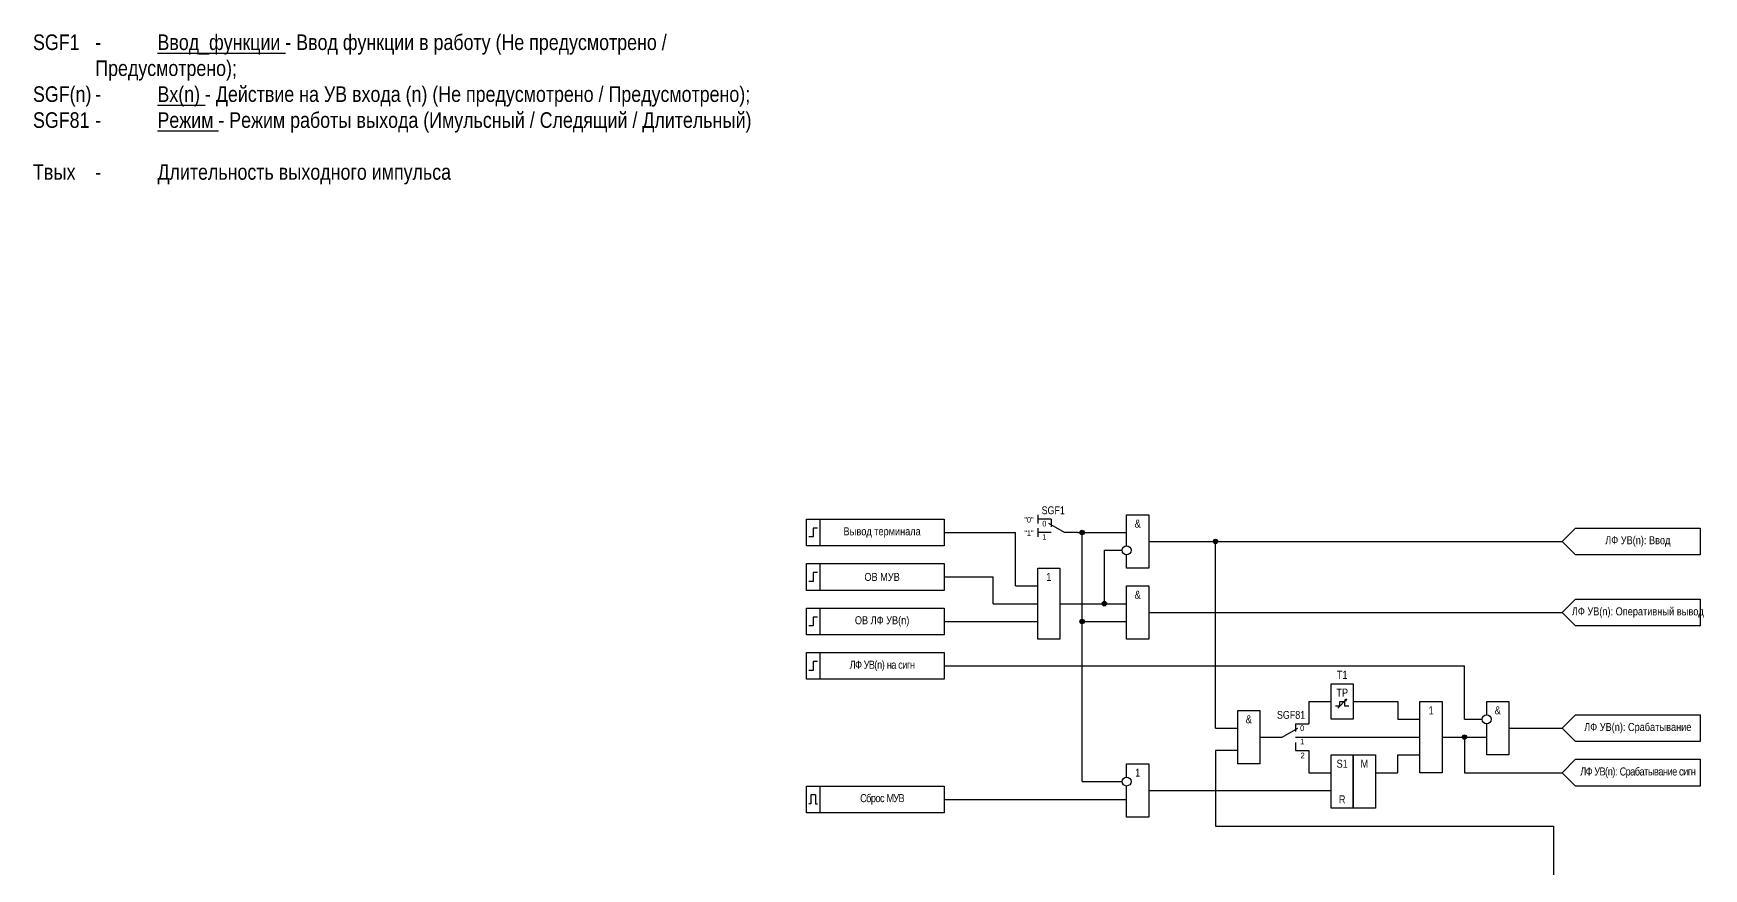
# Model space of a CAD drawing. Header units: millimetres. Extents: x -6343 to 676, y -1039 to 887.
# Drawn here: x 300.1 to 675.8, y 537.4 to 725.2 of the extents above; entities that cross this region are included whole.
import ezdxf
from ezdxf.enums import TextEntityAlignment as Align

# ---------------------------------------------------------------- set-up
doc = ezdxf.new("R2010")
doc.units = ezdxf.units.MM
doc.layers.add('Основная', color=7, linetype='Continuous')
doc.styles.add('2.5_Gost_RD', font='ARIALN.TTF', dxfattribs={"height": 2.5})
doc.styles.add('3.5_Gost_RD', font='ARIALN.TTF', dxfattribs={"height": 3.5})
doc.styles.add('Вывод', font='ARIALN.TTF', dxfattribs={"height": 2.5})
doc.styles.add('Компонент', font='ARIALN.TTF', dxfattribs={"height": 3.5})

# ---------------------------------------------------------------- blocks, each defined once
blk = doc.blocks.new('*U79')
at = {"layer": 'Основная', "color": 0}
blk.add_line((0, 0), (7, 4), dxfattribs=at)
at = {"layer": 'Основная', "ltscale": 0.35}
blk.add_line((6, 6), (6, 2.5), dxfattribs=at)
blk = doc.blocks.new('*U127')
at = {"layer": 'Основная', "color": 0}
for p, q in [((-3, 6), (-9, 6)), ((-3, 0), (-9, 0)), ((9, 0), (3, 0))]:
    blk.add_line(p, q, dxfattribs=at)
at = {"layer": 'Основная', "ltscale": 0.25, "xscale": -1}
blk.add_blockref('*U79', (3, 0), dxfattribs=at)
at = {"layer": 'Основная'}
for tag, height, style, p in [('ОУ', 3.5, 'Компонент', (-2, 10)), ('В1', 2.5, 'Вывод', (-13, 6)), ('В2', 2.5, 'Вывод', (-6, 4)), ('В3', 2.5, 'Вывод', (-6, -2))]:
    blk.add_attdef(tag, text='', height=height, dxfattribs=dict(at, style=style)).set_placement(p, align=Align.MIDDLE_CENTER)
blk = doc.blocks.new('Точка')
at = {"ltscale": 100}
h = blk.add_hatch(color=256, dxfattribs=at)
h.dxf.hatch_style = 1
edge = h.paths.add_edge_path()
edge.add_arc((0, 0), 0.5, 0, 360)
blk.add_circle((0, 0), 0.5, dxfattribs=at)
blk = doc.blocks.new('*U132')
at = {"layer": 'Основная', "color": 0}
for p, q in [((-9, 0), (-3, 0)), ((3, 6), (9, 6)), ((3, 0), (9, 0))]:
    blk.add_line(p, q, dxfattribs=at)
at = {"layer": 'Основная', "ltscale": 0.25}
blk.add_blockref('*U79', (-3, 0), dxfattribs=at)
at = {"layer": 'Основная'}
for tag, height, style, p in [('ОУ', 3.5, 'Компонент', (1, 10)), ('В2', 2.5, 'Вывод', (6, 4)), ('В1', 2.5, 'Вывод', (14, 6)), ('В3', 2.5, 'Вывод', (6, -2))]:
    blk.add_attdef(tag, text='', height=height, dxfattribs=dict(at, style=style)).set_placement(p, align=Align.MIDDLE_CENTER)

msp = doc.modelspace()

# ---------------------------------------------------------------- linework, layer by layer
at = {"ltscale": 100}
for p, q in [((587, 575), (587, 570)), ((587, 575), (587, 575)), ((593.5, 573.5), (595.5, 575.5)), ((595.5, 575.5), (594.99, 575.25)), ((595.5, 575.5), (595.26, 575.02)), ((597, 575), (607, 575)), ((607, 575), (607, 571)), ((587, 567), (612, 567)), ((587, 564), (587, 559)), ((617, 567), (627, 567)), ((622, 567), (622, 559)), ((607, 559), (607, 563)), ((476, 554), (476, 552)), ((476, 552), (476.5, 552))]:
    msp.add_line(p, q, dxfattribs=at)
for points in [[(592, 579), (597, 579), (597, 571), (592, 571)], [(592, 563), (597, 563), (597, 551), (592, 551)], [(597, 563), (602, 563), (602, 551), (597, 551)]]:
    msp.add_lwpolyline(points, close=True, dxfattribs=at)
for points in [[(593, 574), (594, 574), (594, 575), (595, 575), (595, 574), (596, 574)], [(571, 564), (566, 564), (566, 547), (642, 547), (642, 514), (636, 514)], [(584, 565.75), (584, 564), (587, 564)]]:
    msp.add_lwpolyline(points, dxfattribs=at)
at = {"layer": 'Основная', "ltscale": 100}
for p, q in [((526, 617), (526, 615)), ((521, 601), (521, 613)), ((526, 614), (526, 612)), ((536, 557), (536, 613)), ((566, 569), (566, 611)), ((516, 597), (516, 603)), ((622, 571), (622, 583)), ((602, 559), (607, 559)), ((551, 555), (592, 555))]:
    msp.add_line(p, q, dxfattribs=at)
for points in [[(546, 610), (546, 617), (551, 617), (551, 605), (546, 605), (546, 608)], [(505, 613), (521, 613)], [(535, 613), (546, 613)], [(531, 597), (541, 597), (541, 609), (545, 609)], [(551, 611), (644, 611)], [(505, 603), (516, 603)], [(521, 601), (526, 601)], [(516, 597), (526, 597)], [(531, 597), (546, 597)], [(531, 597), (536, 597)], [(531, 597), (536, 597), (536, 597), (536, 597)], [(551, 595), (551, 595), (551, 595), (644, 595)], [(505, 593), (526, 593)], [(536, 593), (546, 593)], [(505, 583), (622, 583)], [(587, 575), (592, 575)], [(612, 564), (612, 575), (617, 575), (617, 559), (612, 559), (612, 564)], [(627, 572), (627, 575), (632, 575), (632, 563), (627, 563), (627, 570)], [(571, 562), (571, 573), (576, 573), (576, 561), (571, 561), (571, 562)], [(566, 569), (571, 569)], [(607, 571), (612, 571)], [(622, 571), (626, 571)], [(632, 569), (644, 569)], [(576, 567), (578, 567)], [(546, 558), (546, 561), (551, 561), (551, 549), (546, 549), (546, 552)], [(607, 563), (612, 563)], [(536, 557), (545, 557)], [(587, 559), (592, 559)], [(622, 559), (644, 559)], [(505, 553), (546, 553)], [(546, 552), (546, 556)]]:
    msp.add_lwpolyline(points, dxfattribs=at)
for points in [[(474, 616), (477, 616), (477, 610), (474, 610)], [(474, 616), (505, 616), (505, 610), (474, 610)], [(474, 606), (477, 606), (477, 600), (474, 600)], [(526, 605), (531, 605), (531, 589), (526, 589)], [(546, 601), (551, 601), (551, 589), (546, 589)], [(474, 596), (477, 596), (477, 590), (474, 590)], [(474, 586), (477, 586), (477, 580), (474, 580)], [(474, 556), (477, 556), (477, 550), (474, 550)]]:
    msp.add_lwpolyline(points, close=True, dxfattribs=at)
at = {"layer": 'Основная', "lineweight": 30, "ltscale": 100}
for points in [[(476.5, 614), (475.5, 614), (475.5, 612), (474.5, 612)], [(476.5, 604), (475.5, 604), (475.5, 602), (474.5, 602)], [(476.5, 594), (475.5, 594), (475.5, 592), (474.5, 592)], [(476.5, 584), (475.5, 584), (475.5, 582), (474.5, 582)], [(476, 554), (475, 554), (475, 552), (474.5, 552)]]:
    msp.add_lwpolyline(points, dxfattribs=at)
at = {"layer": 'Основная', "color": 0, "ltscale": 100}
for points in [[(675, 614), (675, 608), (647, 608), (644, 611), (647, 614)], [(474, 606), (505, 606), (505, 600), (474, 600)], [(675, 598), (675, 592), (647, 592), (644, 595), (647, 598)], [(474, 596), (505, 596), (505, 590), (474, 590)], [(474, 586), (505, 586), (505, 580), (474, 580)], [(675, 572), (675, 566), (647, 566), (644, 569), (647, 572)], [(675, 562), (675, 556), (647, 556), (644, 559), (647, 562)], [(474, 556), (505, 556), (505, 550), (474, 550)]]:
    msp.add_lwpolyline(points, close=True, dxfattribs=at)
at = {"layer": 'Основная'}
for centre in [(546, 609), (627, 571), (546, 557)]:
    msp.add_circle(centre, 1, dxfattribs=at)

# ---------------------------------------------------------------- block references
at = {"layer": 'Основная', "ltscale": 0.25}
ref = msp.add_blockref('*U127', (530.5, 613), dxfattribs=dict(at, xscale=0.5, yscale=0.5, zscale=0.5))
ref.add_attrib('ОУ', 'SGF1', dxfattribs={"height": 1.75, "style": 'Компонент'}).set_placement((529.5, 618), align=Align.MIDDLE_CENTER)
ref.add_attrib('В2', '0', dxfattribs={"height": 1.25, "style": 'Вывод'}).set_placement((527.5, 615), align=Align.MIDDLE_CENTER)
ref.add_attrib('В3', '1', dxfattribs={"height": 1.25, "style": 'Вывод'}).set_placement((527.5, 612), align=Align.MIDDLE_CENTER)
at = {"layer": 'Основная', "ltscale": 100}
for p in [(536, 613), (566, 611), (541, 597), (536, 593), (622, 567)]:
    msp.add_blockref('Точка', p, dxfattribs=at)
at = {"layer": 'Основная', "ltscale": 0.25}
ref = msp.add_blockref('*U132', (582.5, 567), dxfattribs=dict(at, xscale=0.5, yscale=0.5, zscale=0.5))
ref.add_attrib('ОУ', 'SGF81', dxfattribs={"height": 1.75, "style": 'Компонент'}).set_placement((583, 572), align=Align.MIDDLE_CENTER)
ref.add_attrib('В2', '0', dxfattribs={"height": 1.25, "style": 'Вывод'}).set_placement((585.5, 569), align=Align.MIDDLE_CENTER)
ref.add_attrib('В3', '1', dxfattribs={"height": 1.25, "style": 'Вывод'}).set_placement((585.5, 566), align=Align.MIDDLE_CENTER)

# ---------------------------------------------------------------- texts
at = {"color": 1, "ltscale": 100, "insert": (300, 725), "char_height": 3.5, "width": 165, "attachment_point": 1, "style": '3.5_Gost_RD'}
msp.add_mtext('{\\C30;SGF1^I-^I\\LВвод_функции\\l - Ввод функции в работу (Не предусмотрено /^I^I^IПредусмотрено);\\PSGF(n)^I- ^I\\LВх(n)\\l - Действие на УВ входа (n) (Не предусмотрено / Предусмотрено);\\PSGF81^I- ^I\\LРежим\\l - Режим работы выхода (Имульсный / Следящий / Длительный)\\P\\PTвых^I-^IДлительность выходного импульса}\\P\\P\\P\\P ', dxfattribs=at)
at = {"ltscale": 100, "char_height": 1.8, "width": 5, "attachment_point": 5, "style": '2.5_Gost_RD'}
for s, insert in [('T1', (594.5, 581)), ('TP', (594.5, 577)), ('S1', (594.5, 561)), ('М', (599.5, 561)), ('R', (594.5, 553))]:
    msp.add_mtext(s, dxfattribs=dict(at, insert=insert))
at = {"ltscale": 100, "insert": (585.15, 563.5), "char_height": 1.25, "attachment_point": 1, "style": 'Вывод'}
msp.add_mtext_dynamic_manual_height_columns('2', width=2, gutter_width=17.5, heights=[0], dxfattribs=at)
at = {"layer": 'Основная', "ltscale": 100, "char_height": 1.25, "attachment_point": 1, "style": '3.5_Gost_RD'}
for s, insert in [('"0"', (523, 616.5)), ('"1"', (523, 613.5))]:
    msp.add_mtext_dynamic_manual_height_columns(s, width=2, gutter_width=17.5, heights=[0], dxfattribs=dict(at, insert=insert))
at = {"layer": 'Основная', "color": 0, "ltscale": 100, "char_height": 1.8, "width": 28, "attachment_point": 5, "style": '2.5_Gost_RD'}
for s, insert in [('{\\C256;Вывод терминала}', (491, 613)), ('ЛФ УВ(n): Ввод', (661, 611)), ('{\\C256;ОВ МУВ}', (491, 603)), ('{\\C256;ОВ ЛФ УВ(n)}', (491, 593)), ('{\\C256;ЛФ УВ(n): Оперативный вывод}', (661, 595)), ('{\\T0.9;\\C256;ЛФ УВ(n) на сигн}', (491, 583)), ('{\\C256;ЛФ УВ(n): Срабатывание}', (661, 569)), ('{\\T0.9;\\C256;ЛФ УВ(n): Срабатывание сигн}', (661, 559)), ('{\\T0.9;\\C256;Сброс МУВ}', (491, 553))]:
    msp.add_mtext(s, dxfattribs=dict(at, insert=insert))
at = {"layer": 'Основная', "ltscale": 100, "char_height": 1.8, "width": 5, "attachment_point": 5, "style": '2.5_Gost_RD'}
for s, insert in [('&', (548.5, 615)), ('1', (528.5, 603)), ('&', (548.5, 599)), ('&', (573.5, 571)), ('1', (614.5, 573)), ('&', (629.5, 573)), ('1', (548.5, 559))]:
    msp.add_mtext(s, dxfattribs=dict(at, insert=insert))

doc.saveas('drawing.dxf')
